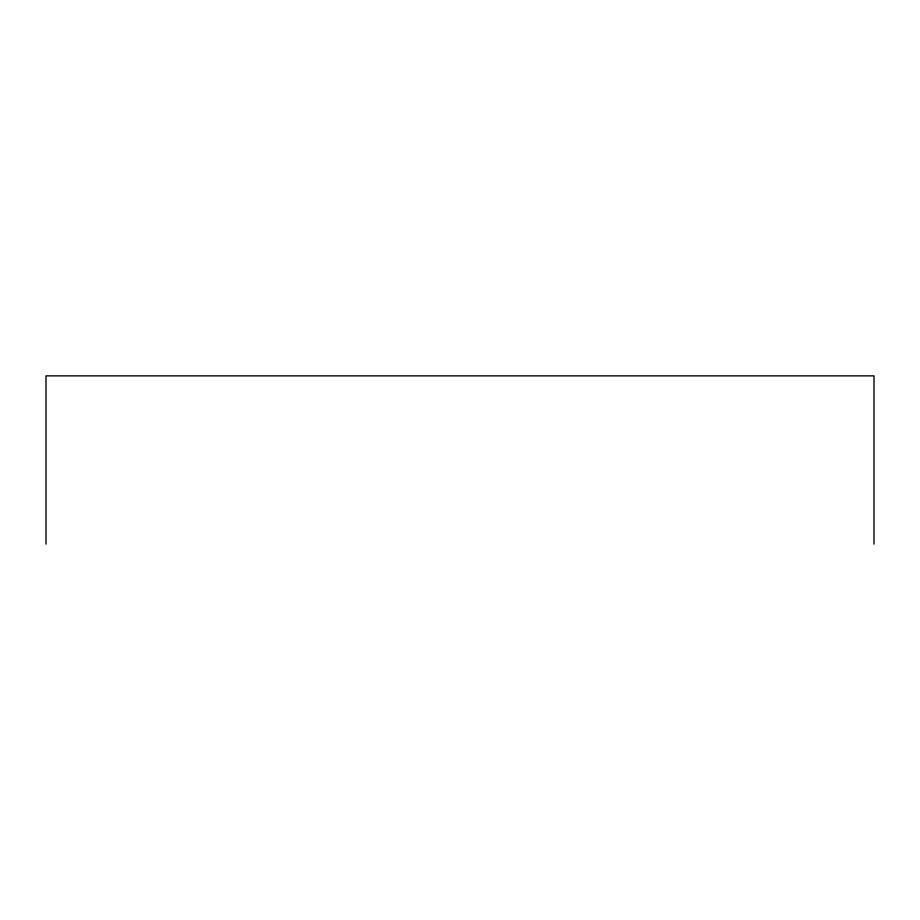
<?xml version="1.0" encoding="UTF-8"?>
<svg xmlns="http://www.w3.org/2000/svg" width="920" height="920" viewBox="0 0 920 920"><rect width="100%" height="100%" fill="white"/><g stroke="black" fill="none" stroke-linecap="round" stroke-linejoin="round"><path stroke-width="1.38" d="M874 544.134L874 375.866L46 375.866L46 544.134"/></g></svg>
